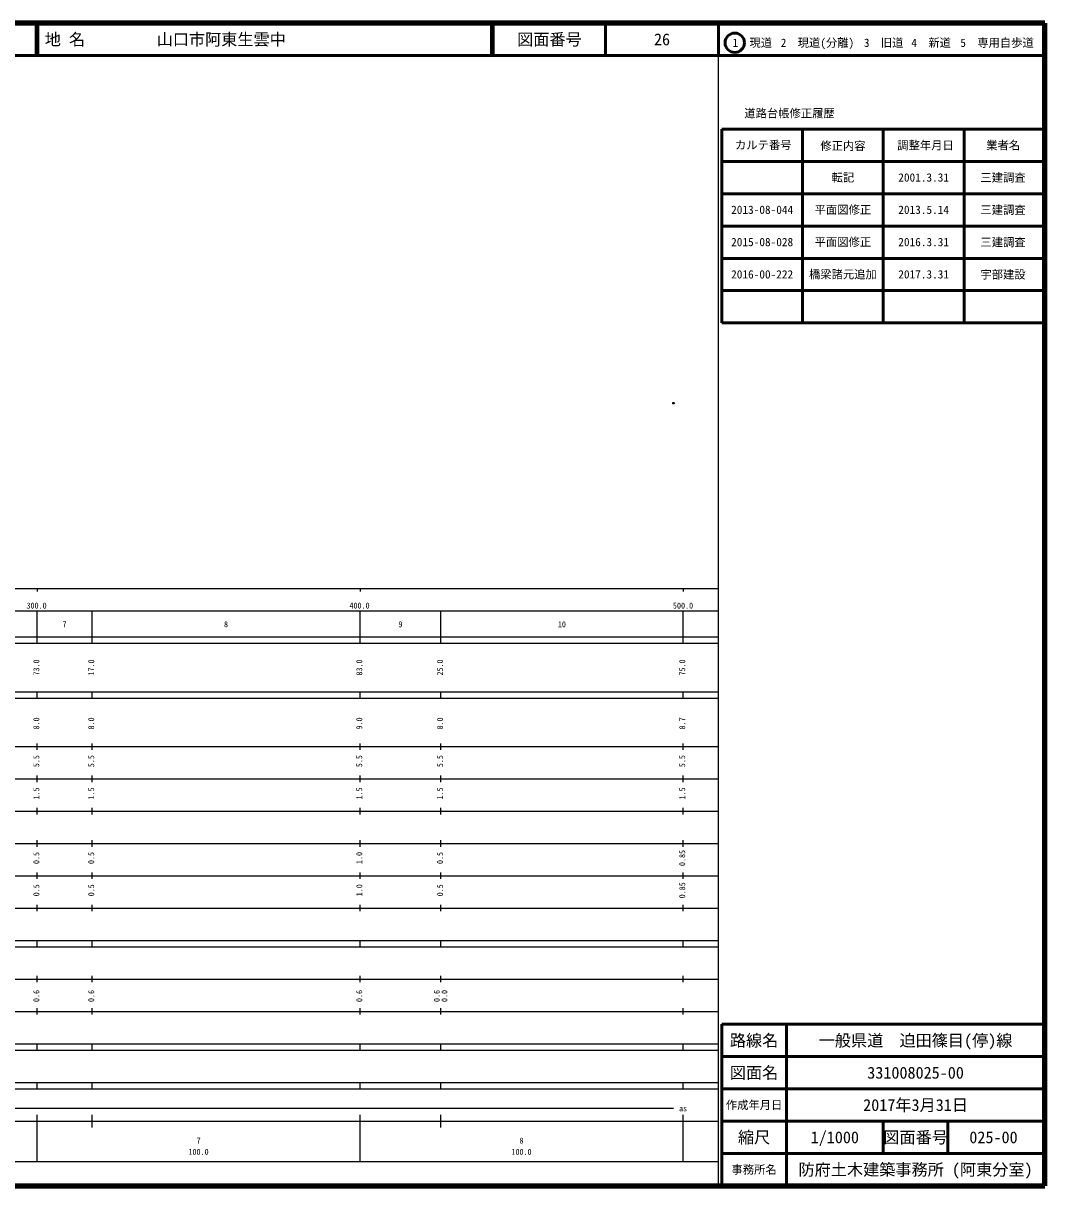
# Model space of a CAD drawing. Units: millimetres on the paper. Extents: x 40 to 680, y 20 to 380.
# Drawn here: x 363.7 to 680, y 20 to 380 of the extents above; entities that cross this region are included whole.
import ezdxf
from ezdxf.enums import TextEntityAlignment as Align

# ---------------------------------------------------------------- set-up
doc = ezdxf.new("R2010")
doc.units = ezdxf.units.MM
doc.header["$PDMODE"] = 32
doc.header["$PDSIZE"] = 0.5
doc.layers.add('M-OTRS', color=6, linetype='Continuous')
doc.layers.add('M-TTL-TXT', color=7, linetype='Continuous')
for name, color, linetype, lineweight in [('M-TTL', 2, 'Continuous', 140), ('M-TTL-BAND', 7, 'Continuous', 25), ('M-TTL-FRAM', 2, 'Continuous', 50), ('M-TTL-LINE', 7, 'Continuous', 50)]:
    doc.layers.add(name, color=color, linetype=linetype, lineweight=lineweight)
doc.styles.add('ＭＳ ゴシック', font='')
doc.styles.get('ＭＳ ゴシック').set_extended_font_data('MS Gothic')

msp = doc.modelspace()

# ---------------------------------------------------------------- linework, layer by layer
at = {"layer": 'M-OTRS'}
msp.add_point((565.061, 262.342), dxfattribs=at)
at = {"layer": 'M-TTL'}
for p, q in [((680, 380), (40, 380)), ((680, 20), (680, 380)), ((40, 20), (680, 20))]:
    msp.add_line(p, q, dxfattribs=at)
at = {"layer": 'M-TTL-BAND'}
for p, q in [((579, 20), (579, 370)), ((40, 205), (579, 205)), ((368, 205), (368, 204)), ((468, 205), (468, 204)), ((568, 205), (568, 204)), ((68, 198), (579, 198)), ((368, 188), (368, 198)), ((385, 188), (385, 198)), ((468, 188), (468, 198)), ((493, 188), (493, 198)), ((568, 188), (568, 198)), ((40, 190), (579, 190)), ((40, 188), (579, 188)), ((40, 173), (579, 173)), ((368, 171), (368, 173)), ((385, 171), (385, 173)), ((468, 171), (468, 173)), ((493, 171), (493, 173)), ((568, 171), (568, 173)), ((40, 171), (579, 171)), ((40, 156), (579, 156)), ((368, 155), (368, 157)), ((385, 155), (385, 157)), ((468, 155), (468, 157)), ((493, 155), (493, 157)), ((568, 155), (568, 157)), ((46, 146), (579, 146)), ((368, 145), (368, 147)), ((385, 145), (385, 147)), ((468, 145), (468, 147)), ((493, 145), (493, 147)), ((568, 145), (568, 147)), ((368, 135), (368, 137)), ((385, 135), (385, 137)), ((468, 135), (468, 137)), ((493, 135), (493, 137)), ((568, 135), (568, 137)), ((52, 136), (579, 136)), ((46, 126), (579, 126)), ((368, 125), (368, 127)), ((385, 125), (385, 127)), ((468, 125), (468, 127)), ((493, 125), (493, 127)), ((568, 125), (568, 127)), ((52, 116), (579, 116)), ((368, 115), (368, 117)), ((385, 115), (385, 117)), ((468, 115), (468, 117)), ((493, 115), (493, 117)), ((568, 115), (568, 117)), ((46, 106), (579, 106)), ((368, 105), (368, 107)), ((385, 105), (385, 107)), ((468, 105), (468, 107)), ((493, 105), (493, 107)), ((568, 105), (568, 107)), ((40, 96), (579, 96)), ((40, 94), (579, 94)), ((368, 94), (368, 96)), ((385, 94), (385, 96)), ((468, 94), (468, 96)), ((493, 94), (493, 96)), ((568, 94), (568, 96)), ((49, 84), (579, 84)), ((368, 83), (368, 85)), ((385, 83), (385, 85)), ((468, 83), (468, 85)), ((493, 83), (493, 85)), ((568, 83), (568, 85)), ((40, 74), (579, 74)), ((368, 73), (368, 75)), ((385, 73), (385, 75)), ((468, 73), (468, 75)), ((493, 73), (493, 75)), ((568, 73), (568, 75)), ((40, 64), (579, 64)), ((40, 62), (579, 62)), ((368, 62), (368, 64)), ((385, 62), (385, 64)), ((468, 62), (468, 64)), ((493, 62), (493, 64)), ((568, 62), (568, 64)), ((40, 52), (579, 52)), ((368, 50), (368, 52)), ((385, 50), (385, 52)), ((468, 50), (468, 52)), ((493, 50), (493, 52)), ((568, 50), (568, 52)), ((40, 50), (579, 50)), ((126.5, 44), (565, 44)), ((40, 40), (579, 40)), ((368, 27.5), (368, 42)), ((385, 38), (385, 42)), ((468, 27.5), (468, 42)), ((493, 38), (493, 42)), ((568, 27.5), (568, 42)), ((68, 27.5), (579, 27.5))]:
    msp.add_line(p, q, dxfattribs=at)
at = {"layer": 'M-TTL-FRAM'}
for p, q in [((580, 347.197), (580, 287.197)), ((580, 347.197), (680, 347.197)), ((580, 287.197), (680, 287.197)), ((680, 70), (580, 70)), ((580, 70), (580, 20))]:
    msp.add_line(p, q, dxfattribs=at)
at = {"layer": 'M-TTL-LINE'}
for p, q in [((367.75, 380), (367.75, 370)), ((368.25, 380), (368.25, 370)), ((508.747, 380), (508.747, 370)), ((509.247, 380), (509.247, 370)), ((543.997, 380), (543.997, 370)), ((579, 380), (579, 370)), ((40, 370), (680, 370)), ((605, 347.197), (605, 287.197)), ((630, 347.197), (630, 287.197)), ((655, 347.197), (655, 287.197)), ((580, 337.197), (680, 337.197)), ((580, 327.197), (680, 327.197)), ((580, 317.197), (680, 317.197)), ((580, 307.197), (680, 307.197)), ((580, 297.197), (680, 297.197)), ((600, 70), (600, 20)), ((680, 60), (580, 60)), ((680, 50), (580, 50)), ((680, 40), (580, 40)), ((630, 40), (630, 30)), ((650, 40), (650, 30)), ((680, 30), (580, 30))]:
    msp.add_line(p, q, dxfattribs=at)
msp.add_circle((584.031, 373.958), 3, dxfattribs=at)

# ---------------------------------------------------------------- texts
at = {"layer": 'M-TTL-BAND', "style": 'ＭＳ ゴシック'}
for s, p in [('300.0', (367.844, 198.195)), ('400.0', (467.844, 198.195)), ('500.0', (568, 198.195)), ('7', (376.5, 192.405)), ('8', (426.5, 192.405)), ('9', (480.5, 192.405)), ('10', (530.5, 192.405)), ('as', (568, 42.5)), ('7', (418, 32.523)), ('8', (518, 32.523)), ('100.0', (418, 29.033)), ('100.0', (518, 29.033))]:
    msp.add_text(s, height=1.833, dxfattribs=at).set_placement(p, align=Align.BOTTOM_CENTER)
for s, p in [('73.0', (369.217, 180.5)), ('17.0', (386.217, 180.5)), ('83.0', (469.217, 180.5)), ('25.0', (494.217, 180.5)), ('75.0', (569.217, 180.5)), ('8.0', (369.217, 163.174)), ('8.0', (386.217, 163.174)), ('9.0', (469.217, 163.174)), ('8.0', (494.217, 163.174)), ('8.7', (569.217, 163.174)), ('5.5', (369.217, 151.5)), ('5.5', (386.217, 151.5)), ('5.5', (469.217, 151.5)), ('5.5', (494.217, 151.5)), ('5.5', (569.217, 151.5)), ('1.5', (369.217, 141.5)), ('1.5', (386.217, 141.5)), ('1.5', (469.217, 141.5)), ('1.5', (494.217, 141.5)), ('1.5', (569.217, 141.5)), ('0.5', (369.217, 121.5)), ('0.5', (386.217, 121.5)), ('1.0', (469.217, 121.5)), ('0.5', (494.217, 121.5)), ('0.85', (569.217, 121.5)), ('0.5', (369.217, 111.5)), ('0.5', (386.217, 111.5)), ('1.0', (469.217, 111.5)), ('0.5', (494.217, 111.5)), ('0.85', (569.217, 111.5)), ('0.6', (369.217, 78.764)), ('0.6', (386.217, 78.764)), ('0.6', (469.217, 78.764)), ('0.6', (493.217, 78.764)), ('0.0', (495.587, 78.764))]:
    msp.add_text(s, height=1.833, rotation=90, dxfattribs=at).set_placement(p, align=Align.BOTTOM_CENTER)
at = {"layer": 'M-TTL-TXT', "style": 'ＭＳ ゴシック'}
for s, p in [('地 名', (370.38, 375)), ('山口市阿東生雲中', (405.024, 375))]:
    msp.add_text(s, height=3.666, dxfattribs=at).set_placement(p, align=Align.MIDDLE_LEFT)
for s, height, p in [('図面番号', 3.666, (526.622, 375)), ('26', 3.666, (561.497, 375)), ('1\u3000現道', 2.566, (589.448, 373.958)), ('2\u3000現道(分離)', 2.566, (609.619, 373.958)), ('3\u3000旧道', 2.566, (630.121, 373.958)), ('4\u3000新道', 2.566, (644.824, 373.958)), ('5\u3000専用自歩道', 2.566, (665.228, 373.958)), ('道路台帳修正履歴', 2.566, (600.968, 352.113)), ('カルテ番号', 2.566, (592.839, 342.277)), ('修正内容', 2.566, (617.509, 342.023)), ('調整年月日', 2.566, (643.089, 342.197)), ('業者名', 2.566, (667.134, 342.197)), ('転記', 2.566, (617.5, 332.245)), ('2001.3.31', 2.566, (642.5, 332.245)), ('三建調査', 2.566, (667.077, 332.189)), ('2013-08-044', 2.566, (592.5, 322.245)), ('平面図修正', 2.566, (617.5, 322.245)), ('2013.5.14', 2.566, (642.5, 322.245)), ('三建調査', 2.566, (667.077, 322.189)), ('2015-08-028', 2.566, (592.5, 312.245)), ('平面図修正', 2.566, (617.5, 312.245)), ('2016.3.31', 2.566, (642.5, 312.245)), ('三建調査', 2.566, (667.077, 312.189)), ('2016-00-222', 2.566, (592.5, 302.245)), ('橋梁諸元追加', 2.566, (617.5, 302.245)), ('2017.3.31', 2.566, (642.5, 302.245)), ('宇部建設', 2.566, (667.077, 302.189)), ('路線名', 3.666, (590, 65)), ('路線名', 3.666, (590, 65)), ('一般県道\u3000迫田篠目(停)線', 3.666, (640, 65)), ('図面名', 3.666, (590, 55)), ('図面名', 3.666, (590, 55)), ('331008025-00', 3.666, (640, 55)), ('2017年3月31日', 3.666, (640, 45)), ('作成年月日', 2.566, (590, 45)), ('作成年月日', 2.566, (590, 45)), ('縮尺', 3.666, (590, 35)), ('縮尺', 3.666, (590, 35)), ('1/1000', 3.666, (615, 35)), ('図面番号', 3.666, (640, 35)), ('図面番号', 3.666, (640, 35)), ('025-00', 3.666, (664.125, 35)), ('事務所名', 2.566, (590, 25)), ('事務所名', 2.566, (590, 25)), ('防府土木建築事務所 (阿東分室)', 3.666, (640, 25))]:
    msp.add_text(s, height=height, dxfattribs=at).set_placement(p, align=Align.MIDDLE_CENTER)

doc.saveas('drawing.dxf')
